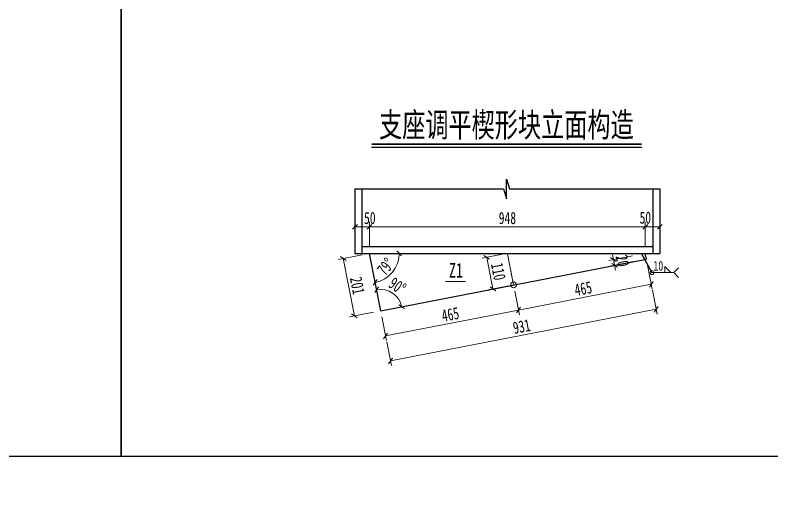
# Model space of a CAD drawing. Header units: millimetres. Extents: x -60009 to 63758, y -2164 to 95433.
# Drawn here: x 18818 to 21420, y 30159 to 31816 of the extents above; entities that cross this region are included whole.
import ezdxf
from ezdxf.enums import TextEntityAlignment as Align

# ---------------------------------------------------------------- set-up
doc = ezdxf.new("R2010")
doc.units = ezdxf.units.MM
doc.linetypes.add('DASHED', pattern=[0.75, 0.5, -0.25])
doc.layers.get('Defpoints').update_dxf_attribs({"color": 8})
for name, color, linetype, lineweight in [('Dim', 4, 'Continuous', 15), ('文字', 7, 'Continuous', 15), ('标注线及字体', 2, 'Continuous', 15), ('细实线', 4, 'Continuous', 15), ('虚线', 7, 'DASHED', 15), ('钢板粗线', 1, 'Continuous', 25)]:
    doc.layers.add(name, color=color, linetype=linetype, lineweight=lineweight)
doc.layers.add('Text', color=4, linetype='Continuous')
doc.styles.add('111', font='仿宋_GB2312.TTF', dxfattribs={"width": 0.7})
doc.styles.add('BM_Dim', font='仿宋_GB2312.TTF', dxfattribs={"width": 0.85})
doc.styles.add('SMEDI', font='仿宋_GB2312.TTF', dxfattribs={"width": 0.75})
doc.styles.get("Standard").update_dxf_attribs({"font": '仿宋_GB2312.TTF'})
doc.dimstyles.new('200', dxfattribs={"dimscale": 0, "dimtxt": 2.5, "dimasz": 1, "dimexe": 1, "dimexo": 1, "dimgap": 0.6, "dimtad": 1, "dimdec": 0, "dimdsep": 46, "dimtxsty": '111', "dimblk": 'OBLIQUE', "dimcen": 0, "dimclrd": 4, "dimclre": 4, "dimclrt": 4, "dimadec": 1, "dimazin": 2, "dimtfac": 1, "dimtdec": 0, "dimtix": 1, "dimtmove": 2, "dimatfit": 3, "dimfxl": 4, "dimfxlon": 1, "dimtolj": 1, "dimlwd": -1, "dimlwe": -1, "dimarcsym": 0})
doc.dimstyles.new('MSteel_1.0_1.0', dxfattribs={"dimtxt": 3, "dimasz": 1.2, "dimexe": 1, "dimexo": 1, "dimgap": 1, "dimtad": 3, "dimtoh": 1, "dimdec": 0, "dimzin": 0, "dimdsep": 46, "dimtxsty": 'Standard', "dimblk": 'ARCHTICK', "dimcen": 0.09, "dimclrd": 3, "dimclre": 3, "dimadec": 0, "dimazin": 0, "dimtfac": 1, "dimtdec": 4, "dimtofl": 0, "dimtmove": 0, "dimatfit": 3, "dimfxl": 1, "dimtolj": 1, "dimtzin": 0, "dimarcsym": 0})

# ---------------------------------------------------------------- blocks, each defined once
blk = doc.blocks.new('_Oblique')
at = {"color": 0, "linetype": 'ByBlock', "lineweight": -2}
blk.add_line((-0.5, -0.5), (0.5, 0.5), dxfattribs=at)
blk = doc.blocks.new('*D271')
at = {"layer": 'Defpoints', "color": 0, "transparency": 16777216}
for p in [(21100.9, 67033.4), (21986.2, 67032), (21984.6, 66032), (21099.3, 66017.4), (21099.2, 65919.6)]:
    blk.add_point(p, dxfattribs=at)
at = {"layer": '细实线', "color": 4, "transparency": 16777216}
for p, q in [((21099.2, 65986.3), (21099.1, 65903)), ((21984.6, 65984.9), (21984.4, 65901.5))]:
    blk.add_line(p, q, dxfattribs=at)
blk.add_arc((-34515894092.1, -21492456430780), 21492484212182.8, 89.907985640573, 89.907985642933, dxfattribs=at)
at = {"layer": '细实线', "color": 4, "transparency": 16777216, "xscale": 16.66666666666666, "yscale": 16.66666666666666, "zscale": 16.66666666666666}
for p, rotation in [((21099.1, 65919.6), 179.9079856429328), ((21984.4, 65918.2), 359.9079856405726)]:
    blk.add_blockref('_Oblique', p, dxfattribs=dict(at, rotation=rotation))
at = {"layer": '细实线', "color": 4, "transparency": 16777216, "insert": (21541.8, 65948.7), "char_height": 41.67, "attachment_point": 5, "rotation": 359.908, "style": '111'}
blk.add_mtext('885', dxfattribs=at)
blk = doc.blocks.new('*D273')
at = {"layer": 'Defpoints', "color": 0, "transparency": 16777216}
for p in [(21101.2, 67117), (21100.9, 67033.4), (21986.2, 67032), (21984.6, 66032), (21099.3, 66017.4)]:
    blk.add_point(p, dxfattribs=at)
at = {"layer": '细实线', "color": 4, "transparency": 16777216}
for p, q in [((21100.9, 67050.4), (21101.1, 67133.7)), ((21986.3, 67049), (21986.4, 67132.3))]:
    blk.add_line(p, q, dxfattribs=at)
blk.add_arc((-34515894092.1, -21492456430780), 21492484213380.2, 89.907985640573, 89.907985642933, dxfattribs=at)
at = {"layer": '细实线', "color": 4, "transparency": 16777216, "xscale": 16.66666666666666, "yscale": 16.66666666666666, "zscale": 16.66666666666666}
for p, rotation in [((21101.1, 67117), 179.9079856429328), ((21986.4, 67115.6), 359.9079856405726)]:
    blk.add_blockref('_Oblique', p, dxfattribs=dict(at, rotation=rotation))
at = {"layer": '细实线', "color": 4, "transparency": 16777216, "insert": (21543.8, 67146.2), "char_height": 41.67, "attachment_point": 5, "rotation": 359.908, "style": '111'}
blk.add_mtext('885', dxfattribs=at)
blk = doc.blocks.new('*D1123')
at = {"layer": 'Defpoints', "color": 0}
for p in [(20036.5, 31087.9), (19986.5, 30996.3), (20036.5, 30996.3)]:
    blk.add_point(p, dxfattribs=at)
at = {"layer": '细实线', "color": 4}
for p, q in [((19986.5, 31021.2), (19986.5, 31104.5)), ((19986.5, 31087.9), (20036.5, 31087.9)), ((20036.5, 31021.2), (20036.5, 31104.5))]:
    blk.add_line(p, q, dxfattribs=at)
at = {"layer": '细实线', "color": 4, "xscale": 16.66666666666666, "yscale": 16.66666666666666, "zscale": 16.66666666666666, "rotation": 180}
blk.add_blockref('_Oblique', (19986.5, 31087.9), dxfattribs=at)
at = {"layer": '细实线', "color": 4, "xscale": 16.66666666666666, "yscale": 16.66666666666666, "zscale": 16.66666666666666}
blk.add_blockref('_Oblique', (20036.5, 31087.9), dxfattribs=at)
at = {"layer": '细实线', "color": 4, "insert": (20037.6, 31117.9), "char_height": 41.67, "attachment_point": 5, "style": '111'}
blk.add_mtext('\\A1;50', dxfattribs=at)
blk = doc.blocks.new('*D1124')
at = {"layer": 'Defpoints', "color": 0}
for p in [(20984.5, 31087.9), (20036.5, 30996.3), (20984.5, 30996.3)]:
    blk.add_point(p, dxfattribs=at)
at = {"layer": '细实线', "color": 4}
for p, q in [((20036.5, 31021.2), (20036.5, 31104.5)), ((20036.5, 31087.9), (20984.5, 31087.9)), ((20984.5, 31021.2), (20984.5, 31104.5))]:
    blk.add_line(p, q, dxfattribs=at)
at = {"layer": '细实线', "color": 4, "xscale": 16.66666666666666, "yscale": 16.66666666666666, "zscale": 16.66666666666666, "rotation": 180}
blk.add_blockref('_Oblique', (20036.5, 31087.9), dxfattribs=at)
at = {"layer": '细实线', "color": 4, "xscale": 16.66666666666666, "yscale": 16.66666666666666, "zscale": 16.66666666666666}
blk.add_blockref('_Oblique', (20984.5, 31087.9), dxfattribs=at)
at = {"layer": '细实线', "color": 4, "insert": (20510.5, 31117.7), "char_height": 41.67, "attachment_point": 5, "style": '111'}
blk.add_mtext('\\A1;948', dxfattribs=at)
blk = doc.blocks.new('*D1125')
at = {"layer": 'Defpoints', "color": 0}
for p in [(21034.5, 31087.9), (20984.5, 30996.3), (21034.5, 30996.3)]:
    blk.add_point(p, dxfattribs=at)
at = {"layer": '细实线', "color": 4}
for p, q in [((20984.5, 31021.2), (20984.5, 31104.5)), ((20984.5, 31087.9), (21034.5, 31087.9)), ((21034.5, 31021.2), (21034.5, 31104.5))]:
    blk.add_line(p, q, dxfattribs=at)
at = {"layer": '细实线', "color": 4, "xscale": 16.66666666666666, "yscale": 16.66666666666666, "zscale": 16.66666666666666, "rotation": 180}
blk.add_blockref('_Oblique', (20984.5, 31087.9), dxfattribs=at)
at = {"layer": '细实线', "color": 4, "xscale": 16.66666666666666, "yscale": 16.66666666666666, "zscale": 16.66666666666666}
blk.add_blockref('_Oblique', (21034.5, 31087.9), dxfattribs=at)
at = {"layer": '细实线', "color": 4, "insert": (20984.7, 31119.1), "char_height": 41.67, "attachment_point": 5, "style": '111'}
blk.add_mtext('\\A1;50', dxfattribs=at)
blk = doc.blocks.new('*D1126')
at = {"layer": 'Defpoints', "color": 0}
for p in [(20036.5, 30996.3), (20074.9, 30799.1), (19984.6, 30781.6)]:
    blk.add_point(p, dxfattribs=at)
at = {"layer": '细实线', "color": 4}
for p, q in [((20011.7, 30991.5), (19929.9, 30975.6)), ((19946.3, 30978.8), (19984.6, 30781.6)), ((20050.1, 30794.3), (19968.3, 30778.4))]:
    blk.add_line(p, q, dxfattribs=at)
at = {"layer": '细实线', "color": 4, "xscale": 16.66666666666666, "yscale": 16.66666666666666, "zscale": 16.66666666666666}
for p, rotation in [((19946.3, 30978.8), 100.9999999999998), ((19984.6, 30781.6), 280.9999999999998)]:
    blk.add_blockref('_Oblique', p, dxfattribs=dict(at, rotation=rotation))
at = {"layer": '细实线', "color": 4, "insert": (19994.7, 30885.9), "char_height": 41.67, "attachment_point": 5, "rotation": 281, "style": '111'}
blk.add_mtext('\\A1;201', dxfattribs=at)
blk = doc.blocks.new('*D1127')
at = {"layer": 'Defpoints', "color": 0}
for p in [(20988.4, 30976.7), (20074.9, 30799.1), (21021.9, 30804.2)]:
    blk.add_point(p, dxfattribs=at)
at = {"layer": '细实线', "color": 4}
for p, q in [((21009.2, 30869.7), (21025.1, 30787.9)), ((20108.4, 30626.7), (21021.9, 30804.2)), ((20095.7, 30692.1), (20111.6, 30610.3))]:
    blk.add_line(p, q, dxfattribs=at)
at = {"layer": '细实线', "color": 4, "xscale": 16.66666666666666, "yscale": 16.66666666666666, "zscale": 16.66666666666666}
for p, rotation in [((21021.9, 30804.2), 10.99999999999999), ((20108.4, 30626.7), 191)]:
    blk.add_blockref('_Oblique', p, dxfattribs=dict(at, rotation=rotation))
at = {"layer": '细实线', "color": 4, "insert": (20559.5, 30744.7), "char_height": 41.67, "attachment_point": 5, "rotation": 11, "style": '111'}
blk.add_mtext('\\A1;931', dxfattribs=at)
blk = doc.blocks.new('*D1128')
at = {"layer": 'Defpoints', "color": 0}
for p in [(20984.5, 30996.3), (20878.9, 30955.4), (20988.4, 30976.7)]:
    blk.add_point(p, dxfattribs=at)
at = {"layer": '细实线', "color": 4}
for p, q in [((20940.5, 30987.8), (20858.7, 30971.9)), ((20875.1, 30975.1), (20871.9, 30991.4)), ((20944.3, 30968.2), (20862.5, 30952.3)), ((20875.1, 30975.1), (20878.9, 30955.4)), ((20878.9, 30955.4), (20882.1, 30939.1))]:
    blk.add_line(p, q, dxfattribs=at)
at = {"layer": '细实线', "color": 4, "xscale": 16.66666666666666, "yscale": 16.66666666666666, "zscale": 16.66666666666666}
for p, rotation in [((20875.1, 30975.1), 280.9999999999987), ((20878.9, 30955.4), 100.9999999999988)]:
    blk.add_blockref('_Oblique', p, dxfattribs=dict(at, rotation=rotation))
at = {"layer": '细实线', "color": 4, "insert": (20906.3, 30970.9), "char_height": 41.67, "attachment_point": 5, "rotation": 281, "style": '111'}
blk.add_mtext('\\A1;20', dxfattribs=at)
blk = doc.blocks.new('*D1129')
at = {"layer": 'Defpoints', "color": 0}
for p in [(19986.5, 30996.3), (20036.5, 30996.3), (21034.5, 30996.3), (20110.4, 30926.1), (20074.9, 30799.1)]:
    blk.add_point(p, dxfattribs=at)
at = {"layer": '细实线', "color": 4}
blk.add_arc((20036.5, 30996.3), 101.9, 281, 0, dxfattribs=at)
at = {"layer": '细实线', "color": 4, "xscale": 16.66666666666666, "yscale": 16.66666666666666, "zscale": 16.66666666666666}
for p, rotation in [((20138.5, 30996.3), 90), ((20056, 30896.3), 190.9999999999998)]:
    blk.add_blockref('_Oblique', p, dxfattribs=dict(at, rotation=rotation))
at = {"layer": '细实线', "color": 4, "insert": (20092.2, 30950.5), "char_height": 41.67, "attachment_point": 5, "rotation": 50.5, "style": '111'}
blk.add_mtext('\\A1;79%%d', dxfattribs=at)
blk = doc.blocks.new('*D1130')
at = {"layer": 'Defpoints', "color": 0}
for p in [(20036.5, 30996.3), (20988.4, 30976.7), (20136.1, 30839.5), (20074.9, 30799.1), (20074.9, 30799.1)]:
    blk.add_point(p, dxfattribs=at)
at = {"layer": '细实线', "color": 4}
blk.add_arc((20074.9, 30799.1), 73.3, 11, 101, dxfattribs=at)
at = {"layer": '细实线', "color": 4, "xscale": 16.66666666666666, "yscale": 16.66666666666666, "zscale": 16.66666666666666}
for p, rotation in [((20060.9, 30871.1), 190.9999999999998), ((20146.8, 30813.1), 281)]:
    blk.add_blockref('_Oblique', p, dxfattribs=dict(at, rotation=rotation))
at = {"layer": '细实线', "color": 4, "insert": (20132.5, 30884.6), "char_height": 41.67, "attachment_point": 5, "rotation": 326, "style": '111'}
blk.add_mtext('\\A1;90%%d', dxfattribs=at)
blk = doc.blocks.new('_ArchTick')
at = {"color": 0, "linetype": 'ByBlock', "const_width": 0.15}
blk.add_lwpolyline([(-0.5, -0.5), (0.5, 0.5)], dxfattribs=at)
blk = doc.blocks.new('*D1790')
at = {"layer": 'Defpoints', "color": 0}
for p in [(20531.6, 30887.9), (20074.9, 30799.1), (20548.4, 30801.4)]:
    blk.add_point(p, dxfattribs=at)
at = {"layer": '细实线', "color": 4}
for p, q in [((20535.7, 30866.8), (20551.6, 30785)), ((20091.7, 30712.6), (20548.4, 30801.4)), ((20079, 30778.1), (20094.9, 30696.3))]:
    blk.add_line(p, q, dxfattribs=at)
at = {"layer": '细实线', "color": 4, "xscale": 16.66666666666666, "yscale": 16.66666666666666, "zscale": 16.66666666666666}
for p, rotation in [((20548.4, 30801.4), 11.00000000000061), ((20091.7, 30712.6), 191.0000000000006)]:
    blk.add_blockref('_Oblique', p, dxfattribs=dict(at, rotation=rotation))
at = {"layer": '细实线', "color": 4, "insert": (20314.4, 30786.3), "char_height": 41.67, "attachment_point": 5, "rotation": 11, "style": '111'}
blk.add_mtext('\\A1;465', dxfattribs=at)
blk = doc.blocks.new('*D1791')
at = {"layer": 'Defpoints', "color": 0}
for p in [(20988.4, 30976.7), (20531.6, 30887.9), (21005.2, 30890.2)]:
    blk.add_point(p, dxfattribs=at)
at = {"layer": '细实线', "color": 4}
for p, q in [((20992.5, 30955.6), (21008.4, 30873.8)), ((20548.4, 30801.4), (21005.2, 30890.2)), ((20535.7, 30866.8), (20551.6, 30785))]:
    blk.add_line(p, q, dxfattribs=at)
at = {"layer": '细实线', "color": 4, "xscale": 16.66666666666666, "yscale": 16.66666666666666, "zscale": 16.66666666666666}
for p, rotation in [((21005.2, 30890.2), 11.00000000000061), ((20548.4, 30801.4), 191.0000000000006)]:
    blk.add_blockref('_Oblique', p, dxfattribs=dict(at, rotation=rotation))
at = {"layer": '细实线', "color": 4, "insert": (20771.1, 30875.1), "char_height": 41.67, "attachment_point": 5, "rotation": 11, "style": '111'}
blk.add_mtext('\\A1;465', dxfattribs=at)
blk = doc.blocks.new('*D1792')
at = {"layer": 'Defpoints', "color": 0}
for p in [(20510.5, 30996.3), (20531.6, 30887.9), (20460.8, 30874.2)]:
    blk.add_point(p, dxfattribs=at)
at = {"layer": '细实线', "color": 4}
for p, q in [((20494.2, 30993.2), (20423.3, 30979.4)), ((20439.7, 30982.6), (20460.8, 30874.2)), ((20515.3, 30884.7), (20444.4, 30871))]:
    blk.add_line(p, q, dxfattribs=at)
at = {"layer": '细实线', "color": 4, "xscale": 16.66666666666666, "yscale": 16.66666666666666, "zscale": 16.66666666666666}
for p, rotation in [((20439.7, 30982.6), 101.0000000000023), ((20460.8, 30874.2), 281.0000000000023)]:
    blk.add_blockref('_Oblique', p, dxfattribs=dict(at, rotation=rotation))
at = {"layer": '细实线', "color": 4, "insert": (20479.5, 30934.1), "char_height": 41.67, "attachment_point": 5, "rotation": 281, "style": '111'}
blk.add_mtext('\\A1;110', dxfattribs=at)

msp = doc.modelspace()

# ---------------------------------------------------------------- linework, layer by layer
msp.add_line((20043.7, 31361.7), (20972.1, 31361.7))
at = {"const_width": 6}
msp.add_lwpolyline([(20043.7, 31371.7), (20972.1, 31371.7)], dxfattribs=at)
msp.add_lwpolyline([(19986.5, 31217.9), (20497.6, 31217.9), (20507.6, 31184.5), (20507.6, 31251.2), (20517.6, 31217.9), (20530.9, 31217.9), (21034.5, 31217.9)])
at = {"layer": 'Defpoints'}
for points in [[(12766.5, 34560.8), (19183.2, 34560.8), (19183.2, 30297.5), (12766.5, 30297.5)], [(19183.2, 34560.8), (25599.8, 34560.8), (25599.8, 30297.5), (19183.2, 30297.5)]]:
    msp.add_lwpolyline(points, close=True, dxfattribs=at)
at = {"layer": 'Dim'}
msp.add_line((21007.5, 30930.5), (21082.2, 30930.5), dxfattribs=at)
msp.add_lwpolyline([(21051.8, 30951), (21051.8, 30930.5), (21072.4, 30930.5)], close=True, dxfattribs=at)
msp.add_lwpolyline([(21098.8, 30947.1), (21082.2, 30930.5), (21098.8, 30913.8)], dxfattribs=at)
msp.add_circle((21007.5, 30930.5), 6.71, dxfattribs=at)
at = {"layer": '细实线'}
msp.add_line((20297.2, 30900.1), (20366.9, 30900.1), dxfattribs=at)
msp.add_circle((20531.6, 30887.9), 9.84, dxfattribs=at)
at = {"layer": '虚线', "ltscale": 2}
msp.add_line((20510.5, 30996.3), (20531.6, 30887.9), dxfattribs=at)
at = {"layer": '钢板粗线'}
for p, q in [((20010.5, 31020.3), (21010.5, 31020.3)), ((19986.5, 30996.3), (21034.5, 30996.3)), ((20074.9, 30799.1), (20036.5, 30996.3)), ((20988.4, 30976.7), (20984.5, 30996.3)), ((20074.9, 30799.1), (20988.4, 30976.7))]:
    msp.add_line(p, q, dxfattribs=at)
for points in [[(19986.5, 31217.9), (19986.5, 30996.3)], [(20010.5, 31217.9), (20010.5, 30996.3)], [(21010.5, 31217.9), (21010.5, 30996.3)], [(21034.5, 31217.9), (21034.5, 30996.3)]]:
    msp.add_lwpolyline(points, dxfattribs=at)

# ---------------------------------------------------------------- texts
at = {"layer": 'Text', "style": 'SMEDI', "width": 0.75}
msp.add_text('10', height=33.33, dxfattribs=at).set_placement((21012.3, 30953.8), align=Align.MIDDLE_LEFT)
at = {"layer": '文字', "style": 'BM_Dim', "width": 0.7}
msp.add_text('Z1', height=50, dxfattribs=at).set_placement((20333.7, 30898.2), align=Align.BOTTOM_CENTER)
at = {"layer": '标注线及字体', "style": '111', "width": 0.7}
msp.add_text('支座调平楔形块立面构造', height=83.333, dxfattribs=at).set_placement((20507, 31440.3), align=Align.MIDDLE)

# ---------------------------------------------------------------- dimensions: what is measured, and where the dimension line sits
at = {"layer": '细实线'}
for base, picture, middle in [((21101.2, 67117), '*D273', (21543.8, 67146.2)), ((21099.2, 65919.6), '*D271', (21541.8, 65948.7))]:
    dim = msp.add_angular_dim_2l(base=base, line1=((21099.3, 66017.4), (21100.9, 67033.4)), line2=((21986.2, 67032), (21984.6, 66032)), text='885', dimstyle='200', override={"dimscale": 16.666667, "dimtxsty": '111', "dimblk": 'Oblique'}, dxfattribs=at)
    dim.commit()
    dim.dimension.update_dxf_attribs({"geometry": picture, "text_midpoint": middle})
for base, p1, p2, picture, middle in [((20036.5, 31087.9), (19986.5, 30996.3), (20036.5, 30996.3), '*D1123', (20037.6, 31117.9)), ((21034.5, 31087.9), (20984.5, 30996.3), (21034.5, 30996.3), '*D1125', (20984.7, 31119.1))]:
    dim = msp.add_linear_dim(base=base, p1=p1, p2=p2, dimstyle='200', override={"dimscale": 16.666667}, dxfattribs=at)
    dim.commit()
    dim.dimension.update_dxf_attribs({"geometry": picture, "text_midpoint": middle, "dimtype": 160})
dim = msp.add_linear_dim(base=(20984.5, 31087.9), p1=(20036.5, 30996.3), p2=(20984.5, 30996.3), dimstyle='200', override={"dimscale": 16.666667}, dxfattribs=at)
dim.commit()
dim.dimension.update_dxf_attribs({"geometry": '*D1124', "text_midpoint": (20510.5, 31117.7)})
for p1, p2, distance, override, picture, middle in [((20984.5, 30996.3), (20988.4, 30976.7), -111.5, {"dimscale": 16.666667}, '*D1128', (20906.3, 30970.9)), ((20036.5, 30996.3), (20074.9, 30799.1), -91.9, {"dimscale": 16.666667}, '*D1126', (19994.7, 30885.9)), ((20510.5, 30996.3), (20531.6, 30887.9), -72.2, {"dimscale": 16.666667, "dimblk": 'Oblique'}, '*D1792', (20479.5, 30934.1)), ((20074.9, 30799.1), (20988.4, 30976.7), -175.7, {"dimscale": 16.666667}, '*D1127', (20559.5, 30744.7)), ((20531.6, 30887.9), (20988.4, 30976.7), -88.2, {"dimscale": 16.666667, "dimblk": 'Oblique'}, '*D1791', (20771.1, 30875.1)), ((20074.9, 30799.1), (20531.6, 30887.9), -88.2, {"dimscale": 16.666667, "dimblk": 'Oblique'}, '*D1790', (20314.4, 30786.3))]:
    dim = msp.add_aligned_dim(p1=p1, p2=p2, distance=distance, dimstyle='200', override=override, dxfattribs=at)
    dim.commit()
    dim.dimension.update_dxf_attribs({"geometry": picture, "text_midpoint": middle})
for base, line1, line2, picture, middle in [((20110.4, 30926.1), ((19986.5, 30996.3), (21034.5, 30996.3)), ((20074.9, 30799.1), (20036.5, 30996.3)), '*D1129', (20092.2, 30950.5)), ((20136.1, 30839.5), ((20074.9, 30799.1), (20036.5, 30996.3)), ((20074.9, 30799.1), (20988.4, 30976.7)), '*D1130', (20132.5, 30884.6))]:
    dim = msp.add_angular_dim_2l(base=base, line1=line1, line2=line2, dimstyle='200', override={"dimscale": 16.666667}, dxfattribs=at)
    dim.commit()
    dim.dimension.update_dxf_attribs({"geometry": picture, "text_midpoint": middle})

# ---------------------------------------------------------------- leaders
at = {"layer": 'Dim'}
msp.add_leader([(20970.6, 30996.6), (21007.5, 30930.5)], dimstyle='MSteel_1.0_1.0', override={"dimscale": 16.666667, "dimclrd": 256}, dxfattribs=at)

doc.saveas('drawing.dxf')
